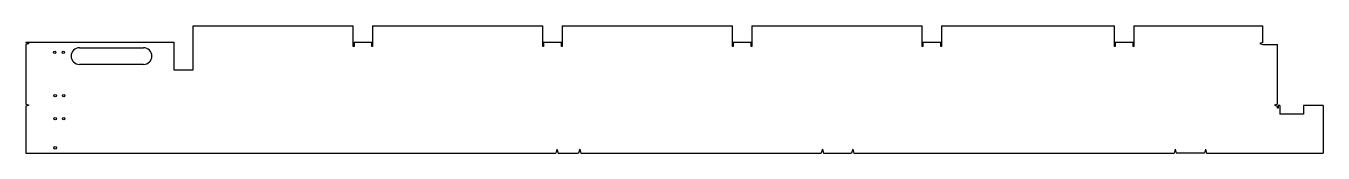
# Model space of a CAD drawing. Extents: x 101 to 3521, y -1023 to -687.
import ezdxf

# ---------------------------------------------------------------- set-up
doc = ezdxf.new("R2010")
doc.units = 0
doc.layers.get('0').update_dxf_attribs({"linetype": 'CONTINUOUS'})

msp = doc.modelspace()

# ---------------------------------------------------------------- linework, layer by layer
for p, q in [((541.5, -686.8), (963.5, -686.8)), ((541.5, -802.8), (541.5, -686.8)), ((963.5, -740.8), (963.5, -686.8)), ((1014.5, -686.8), (1463.5, -686.8)), ((1014.5, -686.8), (1014.5, -740.8)), ((1463.5, -740.8), (1463.5, -686.8)), ((1514.5, -686.8), (1963.5, -686.8)), ((1514.5, -686.8), (1514.5, -740.8)), ((1963.5, -740.8), (1963.5, -686.8)), ((2014.5, -686.8), (2463.5, -686.8)), ((2014.5, -686.8), (2014.5, -740.8)), ((2463.5, -740.8), (2463.5, -686.8)), ((2514.5, -686.8), (2970.5, -686.8)), ((2514.5, -686.8), (2514.5, -740.8)), ((2970.5, -740.8), (2970.5, -686.8)), ((3021.5, -686.8), (3361.8, -686.8)), ((3021.5, -686.8), (3021.5, -740.8)), ((3361.8, -730.3), (3361.8, -686.8)), ((100.5, -729.8), (490.5, -729.8)), ((100.5, -729.8), (100.5, -730.3)), ((100.5, -730.3), (108.5, -733.3)), ((108.5, -733.3), (100.5, -736.3)), ((100.5, -736.3), (100.5, -893.2)), ((241.4, -744.3), (410.5, -744.3)), ((490.5, -729.8), (490.5, -802.8)), ((965.5, -740.8), (963.5, -740.8)), ((965.5, -729.8), (1012.5, -729.8)), ((965.5, -729.8), (965.5, -740.8)), ((1012.5, -740.8), (1012.5, -729.8)), ((1014.5, -740.8), (1012.5, -740.8)), ((1465.5, -740.8), (1463.5, -740.8)), ((1465.5, -729.8), (1512.5, -729.8)), ((1465.5, -729.8), (1465.5, -740.8)), ((1512.5, -740.8), (1512.5, -729.8)), ((1514.5, -740.8), (1512.5, -740.8)), ((1965.5, -740.8), (1963.5, -740.8)), ((1965.5, -729.8), (2012.5, -729.8)), ((1965.5, -729.8), (1965.5, -740.8)), ((2012.5, -740.8), (2012.5, -729.8)), ((2014.5, -740.8), (2012.5, -740.8)), ((2465.5, -740.8), (2463.5, -740.8)), ((2465.5, -729.8), (2512.5, -729.8)), ((2465.5, -729.8), (2465.5, -740.8)), ((2512.5, -740.8), (2512.5, -729.8)), ((2514.5, -740.8), (2512.5, -740.8)), ((2972.5, -740.8), (2970.5, -740.8)), ((2972.5, -729.8), (3019.5, -729.8)), ((2972.5, -729.8), (2972.5, -740.8)), ((3019.5, -740.8), (3019.5, -729.8)), ((3021.5, -740.8), (3019.5, -740.8)), ((3361.8, -730.3), (3353.8, -733.3)), ((3353.8, -733.3), (3361.8, -736.3)), ((3361.8, -736.3), (3400.5, -736.3)), ((3400.5, -893.2), (3400.5, -736.3)), ((410.5, -788.3), (241.4, -788.3)), ((490.5, -802.8), (541.5, -802.8)), ((100.5, -893.2), (108.5, -896.2)), ((108.5, -896.2), (100.5, -899.2)), ((100.5, -899.2), (100.5, -1022.7)), ((3400.5, -893.2), (3392.5, -896.2)), ((3392.5, -896.2), (3400.5, -899.2)), ((3400.5, -903.7), (3400.5, -899.2)), ((3402.5, -903.7), (3400.5, -903.7)), ((3406.5, -896.7), (3402.5, -896.7)), ((3402.5, -896.7), (3402.5, -903.7)), ((3406.5, -896.7), (3406.5, -919.7)), ((3469.1, -919.7), (3406.5, -919.7)), ((3520.5, -896.7), (3469.1, -896.7)), ((3469.1, -896.7), (3469.1, -919.7)), ((3520.5, -896.7), (3520.5, -1022.7)), ((100.5, -1022.7), (1497.5, -1022.7)), ((1500.5, -1012.7), (1497.5, -1022.7)), ((1500.5, -1012.7), (1503.5, -1022.7)), ((1503.5, -1022.7), (1557.5, -1022.7)), ((1560.5, -1012.7), (1557.5, -1022.7)), ((1560.5, -1012.7), (1563.5, -1022.7)), ((1563.5, -1022.7), (2197.5, -1022.7)), ((2200.5, -1012.7), (2197.5, -1022.7)), ((2200.5, -1012.7), (2203.5, -1022.7)), ((2203.5, -1022.7), (2277.5, -1022.7)), ((2280.5, -1012.7), (2277.5, -1022.7)), ((2280.5, -1012.7), (2283.5, -1022.7)), ((2283.5, -1022.7), (3127.5, -1022.7)), ((3130.5, -1012.7), (3127.5, -1022.7)), ((3130.5, -1012.7), (3133.5, -1022.7)), ((3207.5, -1022.7), (3133.5, -1022.7)), ((3210.5, -1012.7), (3207.5, -1022.7)), ((3210.5, -1012.7), (3213.5, -1022.7)), ((3213.5, -1022.7), (3520.5, -1022.7))]:
    msp.add_line(p, q)
for centre in [(176.5, -756.5), (199, -756.5), (177.6, -871.2), (200.1, -871.2), (177.6, -931.9), (200.1, -931.9), (177.6, -1008.9)]:
    msp.add_circle(centre, 3.25)
for centre, start, end in [((241.4, -766.3), 90, 270), ((410.5, -766.3), 270, 90)]:
    msp.add_arc(centre, 22, start, end)

doc.saveas('drawing.dxf')
